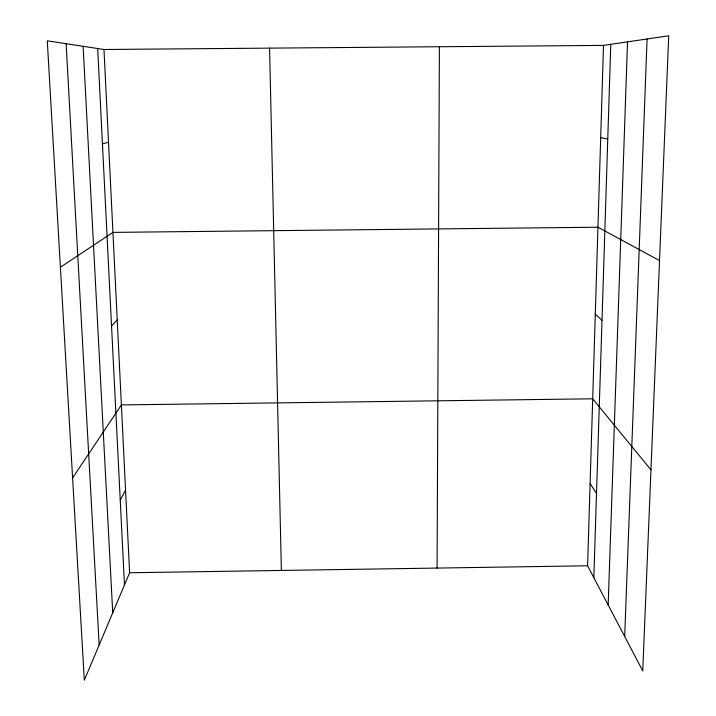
<?xml version="1.0" encoding="UTF-8"?>
<svg xmlns="http://www.w3.org/2000/svg" width="716" height="716" viewBox="0 0 716 716"><rect width="100%" height="100%" fill="white"/><g stroke="black" fill="none" stroke-linecap="round" stroke-linejoin="round"><path stroke-width="1.07" d="M437.082 568.074L439.4 46.737M587.594 565.783L603.507 45.394L668.717 35.8L642.744 670.892L587.594 565.783L129.605 572.755L84.318 680.2L47.283 40.821L103.981 49.493L603.507 45.394M593.841 577.696L610.766 44.329M608.161 604.993L627.529 41.859M624.683 636.47L647.076 38.986M120.252 500.296L125.56 490.048M72.602 477.93L121.389 404.925L592.696 398.803L650.969 469.857M111.544 326.013L117.218 319.891M60.395 267.247L112.94 232.387L597.95 227.214L659.525 260.588M102.442 143.835L108.528 142.287M600.688 137.642L607.759 139.047M595.282 314.235L602.013 320.168M590.109 483.488L596.518 493.503M66.123 43.703L99.166 644.982M83.119 46.307L112.725 612.798M103.981 49.493L129.605 572.755M97.68 48.527L124.477 584.918M269.565 48.133L281.37 570.446"/></g></svg>
